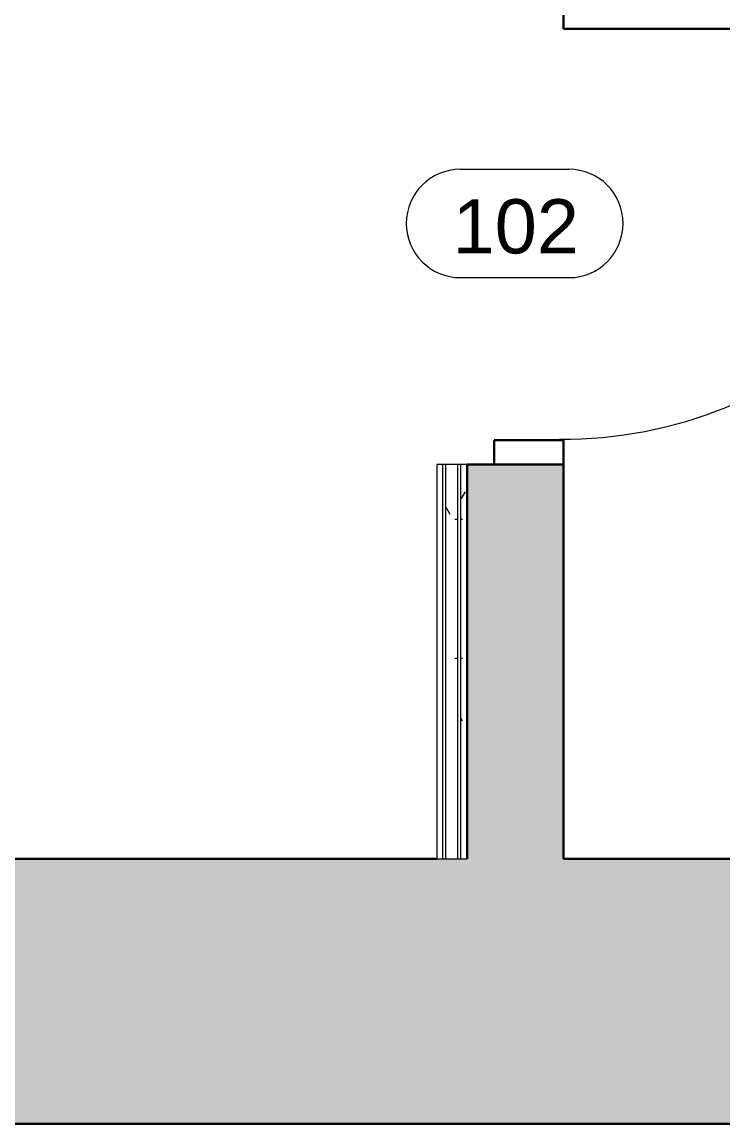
# Model space of a CAD drawing. Header units: inches. Extents: x -1287 to 1590, y -3558 to 989.
# Drawn here: x 1050.8 to 1109, y 91.9 to 183.4 of the extents above; entities that cross this region are included whole.
import ezdxf

# ---------------------------------------------------------------- set-up
doc = ezdxf.new("R2010")
doc.units = ezdxf.units.IN
doc.header["$MEASUREMENT"] = 0
for name, color, linetype, lineweight in [('A-DOOR', 31, 'Continuous', 18), ('A-DOOR-FRAM', 31, 'Continuous', 30), ('A-DOOR-IDEN', 31, 'Continuous', 9), ('A-WALL', 113, 'Continuous', 18), ('A-WALL-PATT', 111, 'Continuous', 18), ('I-WALL', 2, 'Continuous', 18)]:
    doc.layers.add(name, color=color, linetype=linetype, lineweight=lineweight)
doc.styles.add('Swis721 Lt BT', font='swissl.ttf', dxfattribs={"height": 4.5})
pattern_1 = [(0, (0, 0), (15.36, 3.84), [0.634, -10.886, 0.634, -10.886, -61.44]), (0, (0, 0), (15.36, 3.84), [-23.04, 0.634, -22.406, 0.634, -10.886, -26.88]), (0, (0, 0), (15.36, 3.84), [-57.6, 0.634, -7.046, 0.634, -18.566]), (120, (5.76, 1.92), (-11.005538, 11.38215), [0.634, -10.886, 0.634, -10.886, -61.44]), (120, (5.76, 1.92), (-11.005538, 11.38215), [-23.04, 0.634, -22.406, 0.634, -10.886, -26.88]), (120, (5.76, 1.92), (-11.005538, 11.38215), [-57.6, 0.634, -7.046, 0.634, -18.566]), (240, (7.68, 9.6), (-4.354462, -15.22215), [0.634, -10.886, 0.634, -10.886, -61.44]), (240, (7.68, 9.6), (-4.354462, -15.22215), [-23.04, 0.634, -22.406, 0.634, -10.886, -26.88]), (240, (7.68, 9.6), (-4.354462, -15.22215), [-57.6, 0.634, -7.046, 0.634, -18.566])]

# ---------------------------------------------------------------- blocks, each defined once
blk = doc.blocks.new('Single Flush - D7 3_ X 8_-8255693-1st Floor Construction')
at = {"layer": 'A-DOOR', "color": 8, "lineweight": 30}
for p, q in [((16.15625, -4), (17.90625, -4)), ((16.15625, -39.8125), (16.15625, -4)), ((17.90625, -4), (17.90625, -39.8125)), ((17.90625, -39.8125), (16.15625, -39.8125))]:
    blk.add_line(p, q, dxfattribs=at)
at = {"layer": 'A-DOOR', "lineweight": 9}
blk.add_arc((17.90625, -4), 35.8125, 179.5, 270, dxfattribs=at)
at = {"layer": 'A-DOOR-FRAM', "color": 8}
for p, q in [((-20, 1.75), (-20, -4)), ((-20, 1.75), (-18, 1.75)), ((-18, 1.75), (-18, -4)), ((18.000004, 1.75), (18.000004, -4)), ((18.000004, 1.75), (20.000004, 1.75)), ((20.000004, 1.75), (20.000004, -4)), ((-20, -4), (-18, -4)), ((18.000004, -4), (20.000004, -4))]:
    blk.add_line(p, q, dxfattribs=at)
blk = doc.blocks.new('Door Tag - Door Tag-41184-1st Floor Construction')
at = {"layer": 'A-DOOR-IDEN'}
for p, q in [((-0.09375, 0.09375), (0.09375, 0.09375)), ((-0.09375, -0.09375), (0.09375, -0.09375))]:
    blk.add_line(p, q, dxfattribs=at)
for centre, start, end in [((-0.09375, 0), 90, 270), ((0.09375, 0), 270, 90)]:
    blk.add_arc(centre, 0.09375, start, end, dxfattribs=at)

msp = doc.modelspace()

# ---------------------------------------------------------------- hatches: boundary and pattern name
at = {"layer": 'A-WALL-PATT', "lineweight": 9}
h = msp.add_hatch(color=7, dxfattribs=at)
h.paths.add_polyline_path([(1095.737, 113.893), (1095.737, 146.643), (1087.737, 146.643), (1087.737, 113.893), (1094.673, 113.893)], flags=0)
h.paths.add_polyline_path([(1095.737, 186.643), (1095.737, 365.697), (1087.737, 365.697), (1087.737, 186.643)], flags=0)
h.paths.add_polyline_path([(1095.737, 435.259), (1095.737, 436.759), (1087.737, 436.759), (1087.737, 435.259), (1094.673, 435.259)], flags=0)
h = msp.add_hatch(dxfattribs=at)
h.set_pattern_fill('FP_3', color=256, style=0, pattern_type=2)
h.set_pattern_definition(pattern_1)
h.paths.add_polyline_path([(1085.987, 113.893), (1086.987, 113.893), (1086.987, 146.643), (1085.987, 146.643), (1085.987, 128.275)], flags=0)
h = msp.add_hatch(dxfattribs=at)
h.set_pattern_fill('FP_3', color=256, style=0, pattern_type=2)
h.set_pattern_definition(pattern_1)
h.paths.add_polyline_path([(1087.237, 113.893), (1087.737, 113.893), (1087.737, 146.643), (1087.237, 146.643), (1087.237, 128.275)], flags=0)
h = msp.add_hatch(color=7, dxfattribs=at)
h.paths.add_polyline_path([(1067.897, 91.893), (1120.829, 91.893), (1120.829, 113.893), (1049.399, 113.893), (1049.399, 91.893)], flags=0)
h.paths.add_polyline_path([(1329.149, 91.893), (1329.149, 113.893), (1290.237, 113.893), (1290.237, 91.893), (1308.882, 91.893)], flags=0)
h.paths.add_polyline_path([(966.336, 91.893), (1006.899, 91.893), (1006.899, 113.893), (966.336, 113.893)], flags=0)
h.paths.add_polyline_path([(1161.829, 91.893), (1263.737, 91.893), (1263.737, 113.893), (1161.829, 113.893)], flags=0)
h.paths.add_polyline_path([(799.336, 91.893), (848.013, 91.893), (848.013, 113.893), (799.336, 113.893), (799.336, 109.826)], flags=0)
h.paths.add_polyline_path([(756.836, 91.893), (756.836, 113.893), (677.931, 113.893), (677.931, 91.893), (746.585, 91.893)], flags=0)
h.paths.add_polyline_path([(520.25, 91.893), (520.25, 113.893), (480.776, 113.893), (480.776, 91.893), (505.601, 91.893)], flags=0)
h.paths.add_polyline_path([(562.75, 91.893), (635.431, 91.893), (635.431, 113.893), (562.75, 113.893)], flags=0)
h.paths.add_polyline_path([(923.836, 91.893), (923.836, 113.893), (890.513, 113.893), (890.513, 91.893)], flags=0)

# ---------------------------------------------------------------- linework, layer by layer
at = {"layer": 'A-WALL'}
for p, q in [((1085.737, 113.893), (1085.737, 146.643)), ((1085.987, 113.893), (1085.987, 146.643)), ((1086.987, 113.893), (1086.987, 146.643)), ((1087.237, 113.893), (1087.237, 146.643)), ((1085.237, 113.893), (1087.737, 113.893))]:
    msp.add_line(p, q, dxfattribs=at)
at = {"layer": 'A-WALL', "color": 8, "lineweight": 30}
for p, q in [((1087.737, 146.643), (1087.737, 113.893)), ((1095.737, 146.643), (1087.737, 146.643)), ((1095.737, 113.893), (1095.737, 146.643)), ((1085.237, 113.893), (1049.399, 113.893)), ((1120.829, 113.893), (1095.737, 113.893)), ((1049.399, 91.893), (1120.829, 91.893))]:
    msp.add_line(p, q, dxfattribs=at)
at = {"layer": 'I-WALL'}
for p, q in [((1085.237, 146.643), (1085.237, 113.893)), ((1087.737, 146.643), (1085.237, 146.643))]:
    msp.add_line(p, q, dxfattribs=at)

# ---------------------------------------------------------------- block references
at = {"layer": 'A-DOOR', "rotation": 89.9999999999999}
msp.add_blockref('Single Flush - D7 3_ X 8_-8255693-1st Floor Construction', (1091.737, 166.643), dxfattribs=at)
at = {"layer": 'A-DOOR-IDEN', "xscale": 47.99999999999997, "yscale": 47.99999999999997, "zscale": 47.99999999999997}
msp.add_blockref('Door Tag - Door Tag-41184-1st Floor Construction', (1091.695, 166.643), dxfattribs=at)

# ---------------------------------------------------------------- texts
at = {"layer": 'A-DOOR-IDEN', "insert": (1086.544, 168.654), "char_height": 4.5, "width": 12.2715, "attachment_point": 1, "style": 'Swis721 Lt BT'}
msp.add_mtext('102', dxfattribs=at)

doc.saveas('drawing.dxf')
